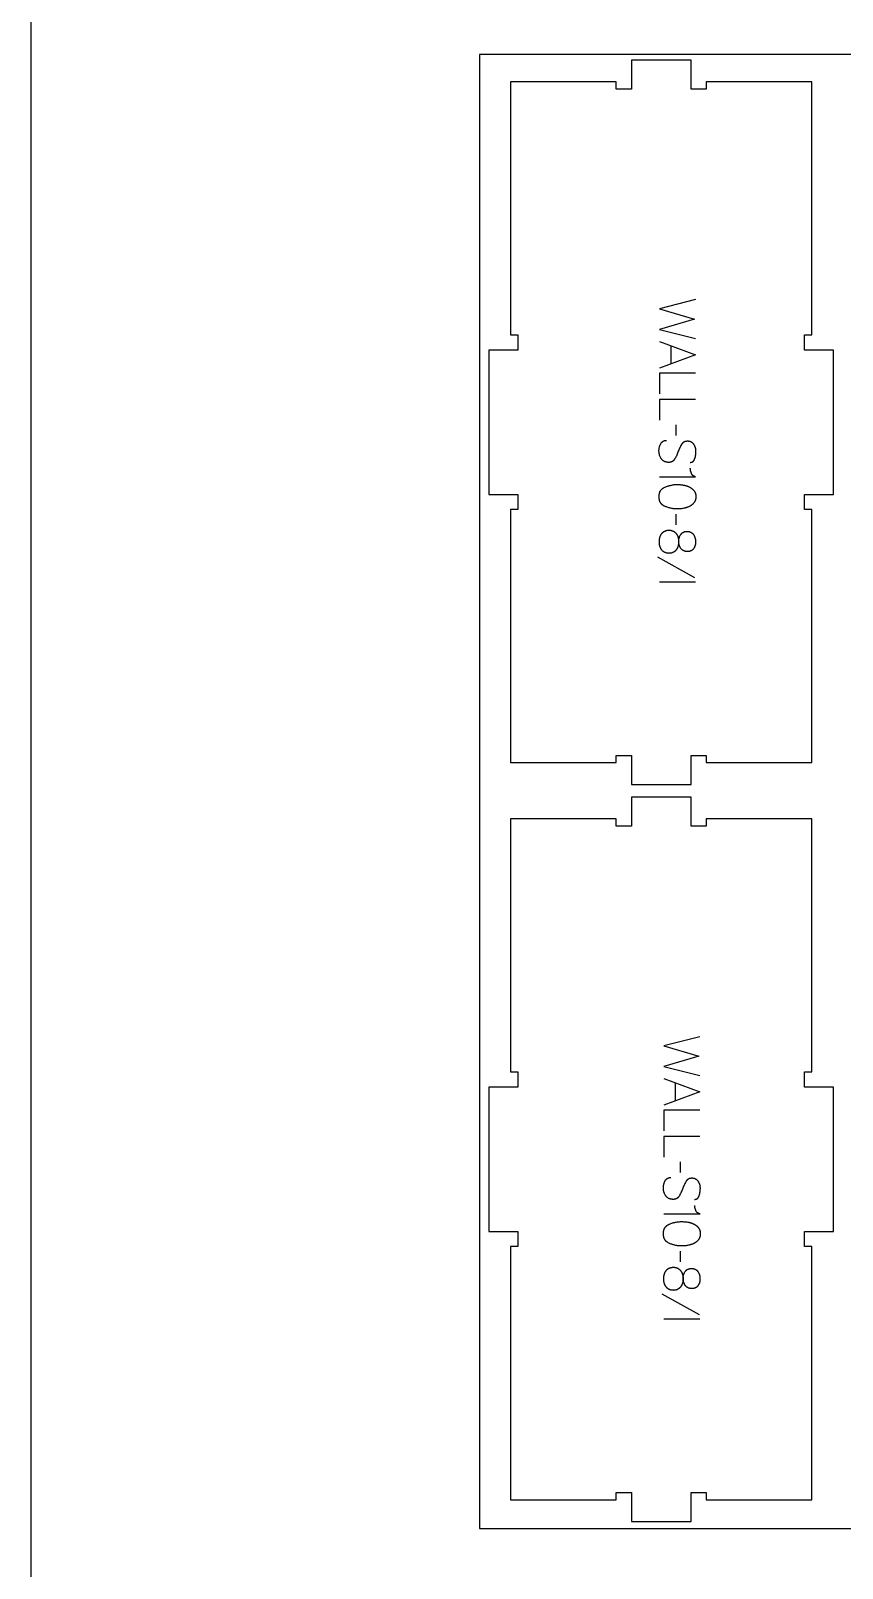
# Model space of a CAD drawing. Extents: x 2032 to 5216, y -10461 to -4867.
# Drawn here: x 2032 to 2704, y -6824 to -5552 of the extents above; entities that cross this region are included whole.
import ezdxf

# ---------------------------------------------------------------- set-up
doc = ezdxf.new("R2010")
doc.units = 0
for name, color, linetype in [('0_SHEET_SPRUCEPLY_2440X122', 1, 'CONTINUOUS'), ('1_ANYTOOL_1MMDEEP_LABELS_S', 2, 'CONTINUOUS'), ('4_ANYTOOL_CUTTHROUGH_OUTSI', 5, 'CONTINUOUS'), ('DONOTCUT', 18, 'CONTINUOUS')]:
    doc.layers.add(name, color=color, linetype=linetype)

msp = doc.modelspace()

# ---------------------------------------------------------------- linework, layer by layer
at = {"layer": '0_SHEET_SPRUCEPLY_2440X122'}
msp.add_lwpolyline([(2403.9, -5571.2), (2403.9, -6791.2), (4843.9, -6791.2), (4843.9, -5571.2)], close=True, dxfattribs=at)
at = {"layer": '1_ANYTOOL_1MMDEEP_LABELS_S'}
for points in [[(2582.7, -5774.2), (2552.7, -5781.9), (2581.8, -5790.3), (2552.7, -5798.8), (2582.7, -5806.3)], [(2552.7, -5808.9), (2582.7, -5819.8), (2552.7, -5830.8)], [(2562.2, -5812.3), (2562.2, -5827.3)], [(2582.7, -5835.1), (2552.7, -5835.1), (2552.7, -5852.2)], [(2582.7, -5856.9), (2552.7, -5856.9), (2552.7, -5874)], [(2566.6, -5886.7), (2566.5, -5877.9)], [(2578.1, -5908.9), (2578.3, -5908.9), (2578.4, -5908.9), (2578.5, -5908.9), (2578.5, -5908.9), (2578.6, -5908.9), (2578.7, -5908.9), (2578.8, -5908.8), (2578.9, -5908.8), (2579, -5908.8), (2579.1, -5908.8), (2579.2, -5908.8), (2579.2, -5908.8), (2579.3, -5908.7), (2579.4, -5908.7), (2579.5, -5908.7), (2579.6, -5908.7), (2579.6, -5908.6), (2579.7, -5908.6), (2579.8, -5908.6), (2579.9, -5908.5), (2579.9, -5908.5), (2580, -5908.5), (2580.1, -5908.4), (2580.1, -5908.4), (2580.2, -5908.4), (2580.3, -5908.3), (2580.3, -5908.3), (2580.4, -5908.2), (2580.5, -5908.2), (2580.5, -5908.1), (2580.6, -5908.1), (2580.7, -5908), (2580.7, -5908), (2580.8, -5907.9), (2580.8, -5907.9), (2580.9, -5907.8), (2581, -5907.7), (2581, -5907.7), (2581.1, -5907.6), (2581.1, -5907.5), (2581.2, -5907.5), (2581.2, -5907.4), (2581.3, -5907.3), (2581.3, -5907.3), (2581.4, -5907.2), (2581.4, -5907.1), (2581.5, -5907), (2581.5, -5907), (2581.6, -5906.9), (2581.6, -5906.8), (2581.6, -5906.7), (2581.7, -5906.6), (2581.8, -5906.4), (2581.9, -5906.2), (2581.9, -5906), (2582, -5905.8), (2582.1, -5905.6), (2582.3, -5904.8), (2582.5, -5904), (2582.6, -5903.2), (2582.8, -5902.4), (2582.8, -5902.1), (2582.9, -5901.7), (2582.9, -5901.3), (2583, -5901), (2583, -5900.6), (2583, -5900.2), (2583, -5899.9), (2583, -5899.5), (2583, -5899.3), (2583, -5899.1), (2583, -5898.9), (2583, -5898.7), (2583, -5898.5), (2582.9, -5898.4), (2582.9, -5898.2), (2582.9, -5898), (2582.9, -5897.8), (2582.8, -5897.6), (2582.8, -5897.4), (2582.8, -5897.3), (2582.7, -5897.1), (2582.7, -5896.9), (2582.6, -5896.7), (2582.6, -5896.5), (2582.5, -5896.4), (2582.4, -5896.2), (2582.4, -5896), (2582.3, -5895.8), (2582.2, -5895.7), (2582.2, -5895.5), (2582.1, -5895.3), (2582, -5895.2), (2581.9, -5895), (2581.8, -5894.8), (2581.7, -5894.7), (2581.6, -5894.5), (2581.5, -5894.4), (2581.4, -5894.2), (2581.3, -5894), (2581.2, -5893.9), (2581.1, -5893.7), (2581, -5893.6), (2580.8, -5893.4), (2580.7, -5893.3), (2580.6, -5893.2), (2580.5, -5893), (2580.3, -5892.9), (2580.2, -5892.8), (2580, -5892.7), (2579.9, -5892.6), (2579.8, -5892.5), (2579.6, -5892.4), (2579.5, -5892.3), (2579.3, -5892.2), (2579.1, -5892.1), (2579, -5892), (2578.8, -5892), (2578.6, -5891.9), (2578.5, -5891.8), (2578.3, -5891.8), (2578.1, -5891.7), (2577.9, -5891.7), (2577.8, -5891.6), (2577.6, -5891.6), (2577.4, -5891.5), (2577.2, -5891.5), (2577, -5891.5), (2576.8, -5891.4), (2576.6, -5891.4), (2576.4, -5891.4), (2576.2, -5891.4), (2576, -5891.4), (2575.8, -5891.4), (2575.6, -5891.4), (2575.4, -5891.4), (2575.1, -5891.5), (2574.9, -5891.5), (2574.7, -5891.5), (2574.6, -5891.5), (2574.4, -5891.6), (2574.2, -5891.6), (2574, -5891.7), (2573.8, -5891.7), (2573.6, -5891.8), (2573.6, -5891.8), (2573.5, -5891.9), (2573.4, -5891.9), (2573.3, -5891.9), (2573.2, -5892), (2573.1, -5892), (2573.1, -5892.1), (2573, -5892.1), (2572.9, -5892.2), (2572.8, -5892.2), (2572.8, -5892.3), (2572.7, -5892.3), (2572.6, -5892.4), (2572.5, -5892.4), (2572.5, -5892.5), (2572.4, -5892.5), (2572.3, -5892.6), (2572.2, -5892.6), (2572.2, -5892.7), (2572.1, -5892.7), (2572, -5892.8), (2572, -5892.9), (2571.9, -5892.9), (2571.8, -5893), (2571.7, -5893.1), (2571.6, -5893.3), (2571.5, -5893.4), (2571.4, -5893.6), (2571.2, -5893.7), (2571.1, -5893.9), (2571, -5894.1), (2570.9, -5894.2), (2570.5, -5895), (2570.2, -5895.7), (2569.8, -5896.4), (2569.4, -5897.2), (2569.1, -5898), (2568.8, -5898.8), (2568.4, -5899.6), (2568.1, -5900.4), (2567.8, -5901.2), (2567.5, -5902), (2567.1, -5902.8), (2566.8, -5903.6), (2566.4, -5904.3), (2566, -5905.1), (2565.6, -5905.8), (2565.2, -5906.5), (2565.1, -5906.6), (2565, -5906.8), (2564.8, -5906.9), (2564.8, -5907), (2564.7, -5907.1), (2564.7, -5907.2), (2564.6, -5907.2), (2564.5, -5907.3), (2564.5, -5907.4), (2564.4, -5907.4), (2564.3, -5907.5), (2564.3, -5907.6), (2564.2, -5907.6), (2564.1, -5907.7), (2564.1, -5907.7), (2564, -5907.8), (2563.9, -5907.8), (2563.8, -5907.9), (2563.8, -5908), (2563.7, -5908), (2563.6, -5908.1), (2563.5, -5908.1), (2563.5, -5908.1), (2563.4, -5908.2), (2563.3, -5908.2), (2563.2, -5908.3), (2563.1, -5908.3), (2563.1, -5908.4), (2563, -5908.4), (2562.9, -5908.4), (2562.8, -5908.5), (2562.7, -5908.5), (2562.6, -5908.5), (2562.5, -5908.6), (2562.4, -5908.6), (2562.3, -5908.6), (2562.3, -5908.7), (2562.1, -5908.7), (2561.9, -5908.7), (2561.7, -5908.8), (2561.5, -5908.8), (2561.3, -5908.8), (2561.1, -5908.9), (2560.9, -5908.9), (2560.6, -5908.9), (2560.4, -5908.9), (2560.2, -5908.9), (2560, -5908.9), (2559.7, -5908.9), (2559.5, -5908.8), (2559.3, -5908.8), (2559.1, -5908.8), (2558.8, -5908.7), (2558.6, -5908.7), (2558.4, -5908.6), (2558.2, -5908.6), (2558, -5908.5), (2557.8, -5908.5), (2557.6, -5908.4), (2557.4, -5908.3), (2557.2, -5908.3), (2557, -5908.2), (2556.8, -5908.1), (2556.7, -5908), (2556.5, -5907.9), (2556.3, -5907.8), (2556.2, -5907.7), (2556, -5907.6), (2555.8, -5907.5), (2555.7, -5907.3), (2555.5, -5907.2), (2555.4, -5907.1), (2555.2, -5907), (2555.1, -5906.8), (2554.9, -5906.7), (2554.8, -5906.5), (2554.7, -5906.4), (2554.6, -5906.2), (2554.4, -5906), (2554.3, -5905.9), (2554.2, -5905.7), (2554, -5905.3), (2553.8, -5905), (2553.6, -5904.6), (2553.4, -5904.2), (2553.2, -5903.8), (2553.1, -5903.5), (2553, -5903.3), (2552.9, -5903.1), (2552.9, -5902.9), (2552.8, -5902.7), (2552.8, -5902.5), (2552.7, -5902.3), (2552.7, -5902.1), (2552.6, -5901.9), (2552.6, -5901.7), (2552.5, -5901.5), (2552.5, -5901.3), (2552.5, -5901.1), (2552.4, -5900.9), (2552.4, -5900.7), (2552.4, -5900.3), (2552.3, -5899.9), (2552.3, -5899.5), (2552.3, -5899.1), (2552.3, -5898.7), (2552.4, -5898.3), (2552.4, -5897.9), (2552.5, -5897.5), (2552.5, -5897.1), (2552.6, -5896.7), (2552.7, -5896.3), (2552.8, -5895.9), (2552.9, -5895.6), (2553, -5895.2), (2553.2, -5894.8), (2553.3, -5894.5), (2553.5, -5894.1), (2553.7, -5893.8), (2553.9, -5893.4), (2554, -5893.3), (2554.1, -5893.1), (2554.2, -5892.9), (2554.3, -5892.8), (2554.4, -5892.6), (2554.5, -5892.5), (2554.6, -5892.4), (2554.8, -5892.2), (2554.9, -5892.1), (2555, -5892), (2555.1, -5891.9), (2555.3, -5891.8), (2555.3, -5891.7), (2555.4, -5891.6), (2555.5, -5891.6), (2555.5, -5891.5), (2555.6, -5891.5), (2555.7, -5891.5), (2555.8, -5891.4), (2555.8, -5891.4), (2555.9, -5891.3), (2556, -5891.3), (2556.1, -5891.2), (2556.1, -5891.2), (2556.2, -5891.2), (2556.3, -5891.1), (2556.4, -5891.1), (2556.4, -5891.1), (2556.5, -5891), (2556.6, -5891), (2556.7, -5891), (2556.8, -5890.9), (2556.9, -5890.9), (2557.1, -5890.9), (2557.3, -5890.8), (2557.4, -5890.8), (2557.6, -5890.7), (2557.8, -5890.7), (2558, -5890.7), (2558.2, -5890.7), (2558.4, -5890.7), (2558.5, -5890.7)], [(2552.7, -5920.8), (2582.7, -5920.8), (2582.6, -5920.7), (2582.4, -5920.7), (2582.3, -5920.7), (2582.1, -5920.7), (2582, -5920.6), (2581.8, -5920.6), (2581.7, -5920.5), (2581.6, -5920.5), (2581.5, -5920.4), (2581.3, -5920.4), (2581.3, -5920.4), (2581.2, -5920.3), (2581.1, -5920.3), (2581.1, -5920.3), (2581, -5920.2), (2581, -5920.2), (2580.9, -5920.2), (2580.9, -5920.1), (2580.8, -5920.1), (2580.7, -5920), (2580.7, -5920), (2580.6, -5920), (2580.6, -5919.9), (2580.5, -5919.9), (2580.5, -5919.8), (2580.4, -5919.8), (2580.4, -5919.7), (2580.3, -5919.7), (2580.3, -5919.7), (2580.2, -5919.6), (2580.2, -5919.6), (2580.1, -5919.5), (2580.1, -5919.4), (2580, -5919.3), (2579.9, -5919.2), (2579.8, -5919.1), (2579.7, -5918.9), (2579.6, -5918.8), (2579.6, -5918.7), (2579.5, -5918.6), (2579.4, -5918.4), (2579.4, -5918.3), (2579.3, -5918.2), (2579.2, -5917.9), (2579.1, -5917.6), (2579, -5917.3), (2578.9, -5917), (2578.8, -5916.7), (2578.7, -5916.5), (2578.6, -5916.2), (2578.6, -5915.9), (2578.5, -5915.6), (2578.5, -5915.4), (2578.4, -5915.1), (2578.4, -5914.8), (2578.4, -5914.6), (2578.4, -5914.3), (2578.3, -5914), (2578.3, -5913.8)], [(2566.6, -5960.5), (2566.5, -5951.7)], [(2582.2, -6004.5), (2551.4, -5987.3)], [(2582.7, -6008), (2552.7, -6008)], [(2586.3, -6384.2), (2556.3, -6391.9), (2585.4, -6400.3), (2556.3, -6408.8), (2586.3, -6416.3)], [(2556.3, -6418.9), (2586.3, -6429.8), (2556.3, -6440.8)], [(2565.9, -6422.3), (2565.9, -6437.3)], [(2586.3, -6445.1), (2556.3, -6445.1), (2556.3, -6462.2)], [(2586.3, -6466.9), (2556.3, -6466.9), (2556.3, -6484)], [(2570.2, -6496.7), (2570.1, -6487.9)], [(2581.7, -6518.9), (2581.9, -6518.9), (2582, -6518.9), (2582.1, -6518.9), (2582.2, -6518.9), (2582.3, -6518.9), (2582.4, -6518.9), (2582.5, -6518.8), (2582.5, -6518.8), (2582.6, -6518.8), (2582.7, -6518.8), (2582.8, -6518.8), (2582.9, -6518.8), (2583, -6518.7), (2583, -6518.7), (2583.1, -6518.7), (2583.2, -6518.7), (2583.3, -6518.6), (2583.4, -6518.6), (2583.4, -6518.6), (2583.5, -6518.5), (2583.6, -6518.5), (2583.6, -6518.5), (2583.7, -6518.4), (2583.8, -6518.4), (2583.9, -6518.4), (2583.9, -6518.3), (2584, -6518.3), (2584.1, -6518.2), (2584.1, -6518.2), (2584.2, -6518.1), (2584.3, -6518.1), (2584.3, -6518), (2584.4, -6518), (2584.4, -6517.9), (2584.5, -6517.9), (2584.5, -6517.8), (2584.6, -6517.7), (2584.7, -6517.7), (2584.7, -6517.6), (2584.8, -6517.5), (2584.8, -6517.5), (2584.9, -6517.4), (2584.9, -6517.3), (2585, -6517.3), (2585, -6517.2), (2585.1, -6517.1), (2585.1, -6517), (2585.2, -6517), (2585.2, -6516.9), (2585.2, -6516.8), (2585.3, -6516.7), (2585.4, -6516.6), (2585.5, -6516.4), (2585.5, -6516.2), (2585.6, -6516), (2585.7, -6515.8), (2585.7, -6515.6), (2585.9, -6514.8), (2586.1, -6514), (2586.3, -6513.2), (2586.4, -6512.4), (2586.5, -6512.1), (2586.5, -6511.7), (2586.6, -6511.3), (2586.6, -6511), (2586.6, -6510.6), (2586.6, -6510.2), (2586.7, -6509.9), (2586.7, -6509.5), (2586.7, -6509.3), (2586.7, -6509.1), (2586.6, -6508.9), (2586.6, -6508.7), (2586.6, -6508.5), (2586.6, -6508.4), (2586.6, -6508.2), (2586.5, -6508), (2586.5, -6507.8), (2586.5, -6507.6), (2586.4, -6507.4), (2586.4, -6507.3), (2586.4, -6507.1), (2586.3, -6506.9), (2586.3, -6506.7), (2586.2, -6506.5), (2586.1, -6506.4), (2586.1, -6506.2), (2586, -6506), (2586, -6505.8), (2585.9, -6505.7), (2585.8, -6505.5), (2585.7, -6505.3), (2585.6, -6505.2), (2585.6, -6505), (2585.5, -6504.8), (2585.4, -6504.7), (2585.3, -6504.5), (2585.2, -6504.4), (2585.1, -6504.2), (2585, -6504), (2584.8, -6503.9), (2584.7, -6503.7), (2584.6, -6503.6), (2584.5, -6503.4), (2584.4, -6503.3), (2584.2, -6503.2), (2584.1, -6503), (2584, -6502.9), (2583.8, -6502.8), (2583.7, -6502.7), (2583.5, -6502.6), (2583.4, -6502.5), (2583.3, -6502.4), (2583.1, -6502.3), (2582.9, -6502.2), (2582.8, -6502.1), (2582.6, -6502), (2582.5, -6502), (2582.3, -6501.9), (2582.1, -6501.8), (2582, -6501.8), (2581.8, -6501.7), (2581.6, -6501.7), (2581.4, -6501.6), (2581.2, -6501.6), (2581, -6501.5), (2580.8, -6501.5), (2580.7, -6501.5), (2580.5, -6501.4), (2580.3, -6501.4), (2580.1, -6501.4), (2579.8, -6501.4), (2579.6, -6501.4), (2579.4, -6501.4), (2579.2, -6501.4), (2579, -6501.4), (2578.8, -6501.5), (2578.6, -6501.5), (2578.4, -6501.5), (2578.2, -6501.5), (2578, -6501.6), (2577.8, -6501.6), (2577.6, -6501.7), (2577.5, -6501.7), (2577.3, -6501.8), (2577.2, -6501.8), (2577.1, -6501.9), (2577, -6501.9), (2577, -6501.9), (2576.9, -6502), (2576.8, -6502), (2576.7, -6502.1), (2576.6, -6502.1), (2576.6, -6502.2), (2576.5, -6502.2), (2576.4, -6502.3), (2576.3, -6502.3), (2576.2, -6502.4), (2576.2, -6502.4), (2576.1, -6502.5), (2576, -6502.5), (2576, -6502.6), (2575.9, -6502.6), (2575.8, -6502.7), (2575.8, -6502.7), (2575.7, -6502.8), (2575.6, -6502.9), (2575.6, -6502.9), (2575.5, -6503), (2575.4, -6503.1), (2575.2, -6503.3), (2575.1, -6503.4), (2575, -6503.6), (2574.9, -6503.7), (2574.8, -6503.9), (2574.7, -6504.1), (2574.6, -6504.2), (2574.2, -6505), (2573.8, -6505.7), (2573.4, -6506.4), (2573.1, -6507.2), (2572.7, -6508), (2572.4, -6508.8), (2572.1, -6509.6), (2571.8, -6510.4), (2571.5, -6511.2), (2571.1, -6512), (2570.8, -6512.8), (2570.4, -6513.6), (2570, -6514.3), (2569.7, -6515.1), (2569.3, -6515.8), (2568.8, -6516.5), (2568.7, -6516.6), (2568.6, -6516.8), (2568.5, -6516.9), (2568.4, -6517), (2568.4, -6517.1), (2568.3, -6517.2), (2568.2, -6517.2), (2568.2, -6517.3), (2568.1, -6517.4), (2568.1, -6517.4), (2568, -6517.5), (2567.9, -6517.6), (2567.9, -6517.6), (2567.8, -6517.7), (2567.7, -6517.7), (2567.6, -6517.8), (2567.6, -6517.8), (2567.5, -6517.9), (2567.4, -6518), (2567.3, -6518), (2567.3, -6518.1), (2567.2, -6518.1), (2567.1, -6518.1), (2567, -6518.2), (2566.9, -6518.2), (2566.9, -6518.3), (2566.8, -6518.3), (2566.7, -6518.4), (2566.6, -6518.4), (2566.5, -6518.4), (2566.4, -6518.5), (2566.4, -6518.5), (2566.3, -6518.5), (2566.2, -6518.6), (2566.1, -6518.6), (2566, -6518.6), (2565.9, -6518.7), (2565.7, -6518.7), (2565.5, -6518.7), (2565.3, -6518.8), (2565.1, -6518.8), (2564.9, -6518.8), (2564.7, -6518.9), (2564.5, -6518.9), (2564.3, -6518.9), (2564.1, -6518.9), (2563.8, -6518.9), (2563.6, -6518.9), (2563.4, -6518.9), (2563.2, -6518.8), (2562.9, -6518.8), (2562.7, -6518.8), (2562.5, -6518.7), (2562.3, -6518.7), (2562.1, -6518.6), (2561.9, -6518.6), (2561.6, -6518.5), (2561.4, -6518.5), (2561.2, -6518.4), (2561.1, -6518.3), (2560.9, -6518.3), (2560.7, -6518.2), (2560.5, -6518.1), (2560.3, -6518), (2560.1, -6517.9), (2560, -6517.8), (2559.8, -6517.7), (2559.6, -6517.6), (2559.5, -6517.5), (2559.3, -6517.3), (2559.2, -6517.2), (2559, -6517.1), (2558.9, -6517), (2558.7, -6516.8), (2558.6, -6516.7), (2558.5, -6516.5), (2558.3, -6516.4), (2558.2, -6516.2), (2558.1, -6516), (2558, -6515.9), (2557.8, -6515.7), (2557.6, -6515.3), (2557.4, -6515), (2557.2, -6514.6), (2557, -6514.2), (2556.9, -6513.8), (2556.7, -6513.5), (2556.7, -6513.3), (2556.6, -6513.1), (2556.5, -6512.9), (2556.5, -6512.7), (2556.4, -6512.5), (2556.4, -6512.3), (2556.3, -6512.1), (2556.3, -6511.9), (2556.2, -6511.7), (2556.2, -6511.5), (2556.1, -6511.3), (2556.1, -6511.1), (2556.1, -6510.9), (2556.1, -6510.7), (2556, -6510.3), (2556, -6509.9), (2556, -6509.5), (2556, -6509.1), (2556, -6508.7), (2556, -6508.3), (2556.1, -6507.9), (2556.1, -6507.5), (2556.2, -6507.1), (2556.3, -6506.7), (2556.3, -6506.3), (2556.4, -6505.9), (2556.6, -6505.6), (2556.7, -6505.2), (2556.8, -6504.8), (2557, -6504.5), (2557.1, -6504.1), (2557.3, -6503.8), (2557.5, -6503.4), (2557.6, -6503.3), (2557.7, -6503.1), (2557.8, -6502.9), (2557.9, -6502.8), (2558.1, -6502.6), (2558.2, -6502.5), (2558.3, -6502.4), (2558.4, -6502.2), (2558.5, -6502.1), (2558.7, -6502), (2558.8, -6501.9), (2558.9, -6501.8), (2559, -6501.7), (2559.1, -6501.6), (2559.1, -6501.6), (2559.2, -6501.5), (2559.3, -6501.5), (2559.3, -6501.5), (2559.4, -6501.4), (2559.5, -6501.4), (2559.6, -6501.3), (2559.6, -6501.3), (2559.7, -6501.2), (2559.8, -6501.2), (2559.9, -6501.2), (2559.9, -6501.1), (2560, -6501.1), (2560.1, -6501.1), (2560.2, -6501), (2560.2, -6501), (2560.3, -6501), (2560.4, -6500.9), (2560.6, -6500.9), (2560.7, -6500.9), (2560.9, -6500.8), (2561.1, -6500.8), (2561.3, -6500.7), (2561.4, -6500.7), (2561.6, -6500.7), (2561.8, -6500.7), (2562, -6500.7), (2562.2, -6500.7)], [(2556.3, -6530.8), (2586.4, -6530.8), (2586.2, -6530.7), (2586.1, -6530.7), (2585.9, -6530.7), (2585.8, -6530.7), (2585.6, -6530.6), (2585.5, -6530.6), (2585.4, -6530.5), (2585.2, -6530.5), (2585.1, -6530.4), (2585, -6530.4), (2584.9, -6530.4), (2584.9, -6530.3), (2584.8, -6530.3), (2584.7, -6530.3), (2584.7, -6530.2), (2584.6, -6530.2), (2584.6, -6530.2), (2584.5, -6530.1), (2584.5, -6530.1), (2584.4, -6530), (2584.3, -6530), (2584.3, -6530), (2584.2, -6529.9), (2584.2, -6529.9), (2584.1, -6529.8), (2584.1, -6529.8), (2584, -6529.7), (2584, -6529.7), (2583.9, -6529.7), (2583.9, -6529.6), (2583.8, -6529.6), (2583.8, -6529.5), (2583.7, -6529.4), (2583.6, -6529.3), (2583.5, -6529.2), (2583.4, -6529.1), (2583.4, -6528.9), (2583.3, -6528.8), (2583.2, -6528.7), (2583.1, -6528.6), (2583.1, -6528.4), (2583, -6528.3), (2583, -6528.2), (2582.8, -6527.9), (2582.7, -6527.6), (2582.6, -6527.3), (2582.5, -6527), (2582.4, -6526.7), (2582.4, -6526.5), (2582.3, -6526.2), (2582.2, -6525.9), (2582.2, -6525.6), (2582.1, -6525.4), (2582.1, -6525.1), (2582.1, -6524.8), (2582, -6524.6), (2582, -6524.3), (2582, -6524), (2582, -6523.8)], [(2570.2, -6570.5), (2570.1, -6561.7)], [(2585.8, -6614.5), (2555.1, -6597.3)], [(2586.3, -6618), (2556.3, -6618)]]:
    msp.add_lwpolyline(points, dxfattribs=at)
for points in [[(2582.9, -5937.3), (2582.9, -5937.6), (2582.9, -5938), (2582.9, -5938.2), (2582.9, -5938.4), (2582.9, -5938.5), (2582.8, -5938.7), (2582.8, -5938.9), (2582.8, -5939), (2582.7, -5939.2), (2582.7, -5939.4), (2582.7, -5939.5), (2582.6, -5939.7), (2582.6, -5939.9), (2582.5, -5940), (2582.5, -5940.2), (2582.4, -5940.3), (2582.4, -5940.5), (2582.3, -5940.6), (2582.3, -5940.8), (2582.2, -5940.9), (2582.1, -5941), (2582.1, -5941.2), (2582, -5941.3), (2581.9, -5941.5), (2581.8, -5941.6), (2581.8, -5941.7), (2581.7, -5941.9), (2581.6, -5942), (2581.5, -5942.1), (2581.4, -5942.2), (2581.2, -5942.5), (2581, -5942.7), (2580.8, -5942.9), (2580.6, -5943.2), (2580.4, -5943.4), (2580.2, -5943.6), (2579.9, -5943.8), (2579.7, -5944), (2579.4, -5944.2), (2579.2, -5944.4), (2578.9, -5944.6), (2578.7, -5944.7), (2578.4, -5944.9), (2578.1, -5945.1), (2577.8, -5945.2), (2577.5, -5945.4), (2577.3, -5945.5), (2577, -5945.6), (2576.7, -5945.8), (2576.4, -5945.9), (2576, -5946), (2575.7, -5946.1), (2575.4, -5946.2), (2575.1, -5946.3), (2574.8, -5946.4), (2574.5, -5946.5), (2574.1, -5946.6), (2573.8, -5946.7), (2573.5, -5946.8), (2573.1, -5946.8), (2572.5, -5947), (2571.8, -5947.1), (2571.1, -5947.2), (2570.5, -5947.2), (2569.8, -5947.3), (2569.2, -5947.4), (2568.5, -5947.4), (2567.9, -5947.4), (2567.3, -5947.4), (2566.7, -5947.4), (2566.1, -5947.4), (2565.4, -5947.3), (2564.8, -5947.3), (2564.2, -5947.2), (2563.6, -5947.1), (2563, -5947), (2562.3, -5946.9), (2561.7, -5946.8), (2561.1, -5946.6), (2560.5, -5946.4), (2559.9, -5946.2), (2559.2, -5946), (2558.6, -5945.8), (2558, -5945.6), (2557.4, -5945.3), (2557.1, -5945.2), (2556.8, -5945), (2556.5, -5944.9), (2556.4, -5944.8), (2556.2, -5944.7), (2556.1, -5944.6), (2556, -5944.5), (2555.8, -5944.5), (2555.7, -5944.4), (2555.6, -5944.3), (2555.4, -5944.2), (2555.3, -5944.1), (2555.2, -5944), (2555.1, -5943.9), (2555, -5943.8), (2554.9, -5943.7), (2554.8, -5943.6), (2554.7, -5943.5), (2554.6, -5943.4), (2554.5, -5943.3), (2554.4, -5943.2), (2554.3, -5943.1), (2554.2, -5943), (2554.1, -5942.8), (2554, -5942.7), (2553.9, -5942.6), (2553.8, -5942.5), (2553.7, -5942.4), (2553.7, -5942.2), (2553.6, -5942.1), (2553.5, -5942), (2553.4, -5941.8), (2553.4, -5941.7), (2553.3, -5941.6), (2553.2, -5941.4), (2553.2, -5941.3), (2553.1, -5941.2), (2553.1, -5941), (2553, -5940.9), (2552.9, -5940.7), (2552.9, -5940.6), (2552.9, -5940.4), (2552.8, -5940.3), (2552.8, -5940.1), (2552.7, -5940), (2552.7, -5939.7), (2552.6, -5939.3), (2552.5, -5939), (2552.5, -5938.7), (2552.5, -5938.3), (2552.4, -5938), (2552.4, -5937.6), (2552.4, -5937.3), (2552.4, -5936.9), (2552.4, -5936.5), (2552.5, -5936.2), (2552.5, -5935.9), (2552.5, -5935.5), (2552.6, -5935.2), (2552.7, -5934.9), (2552.7, -5934.7), (2552.7, -5934.6), (2552.8, -5934.4), (2552.8, -5934.3), (2552.9, -5934.1), (2552.9, -5934), (2553, -5933.8), (2553, -5933.7), (2553.1, -5933.5), (2553.1, -5933.4), (2553.2, -5933.3), (2553.2, -5933.1), (2553.3, -5933), (2553.4, -5932.8), (2553.4, -5932.7), (2553.5, -5932.6), (2553.6, -5932.5), (2553.7, -5932.3), (2553.7, -5932.2), (2553.8, -5932.1), (2553.9, -5932), (2554, -5931.9), (2554.1, -5931.7), (2554.2, -5931.6), (2554.3, -5931.5), (2554.4, -5931.4), (2554.5, -5931.3), (2554.6, -5931.2), (2554.7, -5931.1), (2554.8, -5931), (2554.9, -5930.9), (2555, -5930.8), (2555.1, -5930.7), (2555.2, -5930.6), (2555.4, -5930.5), (2555.5, -5930.4), (2555.6, -5930.3), (2555.7, -5930.2), (2555.9, -5930.1), (2556, -5930), (2556.1, -5930), (2556.3, -5929.9), (2556.4, -5929.8), (2556.5, -5929.7), (2556.8, -5929.6), (2557.1, -5929.4), (2557.4, -5929.3), (2558.1, -5929), (2558.7, -5928.8), (2559.3, -5928.6), (2559.9, -5928.4), (2560.5, -5928.2), (2561.2, -5928), (2561.8, -5927.9), (2562.4, -5927.7), (2563, -5927.6), (2563.6, -5927.5), (2564.3, -5927.4), (2564.9, -5927.3), (2565.5, -5927.3), (2566.1, -5927.2), (2566.7, -5927.2), (2567.3, -5927.2), (2567.9, -5927.2), (2568.6, -5927.2), (2569.2, -5927.3), (2569.8, -5927.3), (2570.5, -5927.4), (2571.2, -5927.4), (2571.8, -5927.5), (2572.5, -5927.6), (2572.9, -5927.7), (2573.2, -5927.8), (2573.5, -5927.8), (2573.9, -5927.9), (2574.2, -5928), (2574.5, -5928.1), (2574.8, -5928.2), (2575.1, -5928.3), (2575.5, -5928.4), (2575.8, -5928.5), (2576.1, -5928.6), (2576.4, -5928.7), (2576.7, -5928.8), (2577, -5929), (2577.3, -5929.1), (2577.6, -5929.3), (2577.9, -5929.4), (2578.1, -5929.6), (2578.4, -5929.7), (2578.7, -5929.9), (2578.9, -5930.1), (2579.2, -5930.2), (2579.4, -5930.4), (2579.7, -5930.6), (2579.9, -5930.8), (2580.2, -5931), (2580.4, -5931.2), (2580.6, -5931.4), (2580.8, -5931.7), (2581, -5931.9), (2581.2, -5932.1), (2581.4, -5932.4), (2581.5, -5932.5), (2581.6, -5932.6), (2581.7, -5932.7), (2581.8, -5932.9), (2581.8, -5933), (2581.9, -5933.1), (2582, -5933.3), (2582.1, -5933.4), (2582.1, -5933.5), (2582.2, -5933.7), (2582.3, -5933.8), (2582.3, -5934), (2582.4, -5934.1), (2582.4, -5934.3), (2582.5, -5934.4), (2582.5, -5934.6), (2582.6, -5934.7), (2582.6, -5934.9), (2582.7, -5935), (2582.7, -5935.2), (2582.7, -5935.4), (2582.8, -5935.5), (2582.8, -5935.7), (2582.8, -5935.8), (2582.9, -5936), (2582.9, -5936.2), (2582.9, -5936.4), (2582.9, -5936.5), (2582.9, -5936.9)], [(2568.7, -5974.6), (2568.6, -5975.1), (2568.6, -5975.6), (2568.6, -5975.9), (2568.6, -5976.1), (2568.6, -5976.4), (2568.5, -5976.6), (2568.5, -5976.9), (2568.4, -5977.1), (2568.4, -5977.3), (2568.3, -5977.6), (2568.3, -5977.8), (2568.2, -5978), (2568.2, -5978.2), (2568.1, -5978.5), (2568, -5978.7), (2568, -5978.9), (2567.9, -5979.1), (2567.8, -5979.3), (2567.7, -5979.5), (2567.6, -5979.7), (2567.5, -5979.9), (2567.4, -5980.1), (2567.3, -5980.3), (2567.2, -5980.5), (2567.1, -5980.6), (2567, -5980.8), (2566.8, -5981), (2566.7, -5981.2), (2566.6, -5981.3), (2566.4, -5981.5), (2566.3, -5981.7), (2566.2, -5981.8), (2566, -5982), (2565.9, -5982.1), (2565.7, -5982.3), (2565.6, -5982.4), (2565.4, -5982.5), (2565.3, -5982.7), (2565.1, -5982.8), (2564.9, -5982.9), (2564.8, -5983), (2564.6, -5983.1), (2564.4, -5983.2), (2564.3, -5983.3), (2564.1, -5983.4), (2563.9, -5983.5), (2563.7, -5983.6), (2563.5, -5983.6), (2563.3, -5983.7), (2563.1, -5983.8), (2563, -5983.8), (2562.8, -5983.9), (2562.6, -5983.9), (2562.4, -5984), (2562.2, -5984), (2561.9, -5984.1), (2561.7, -5984.1), (2561.5, -5984.1), (2561.3, -5984.1), (2561.1, -5984.1), (2560.9, -5984.1), (2560.6, -5984.2), (2560.4, -5984.1), (2560.2, -5984.1), (2560, -5984.1), (2559.8, -5984.1), (2559.5, -5984.1), (2559.3, -5984.1), (2559.1, -5984), (2558.9, -5984), (2558.7, -5983.9), (2558.5, -5983.9), (2558.3, -5983.8), (2558.1, -5983.8), (2557.9, -5983.7), (2557.7, -5983.6), (2557.6, -5983.6), (2557.4, -5983.5), (2557.2, -5983.4), (2557, -5983.3), (2556.8, -5983.2), (2556.7, -5983.1), (2556.5, -5983), (2556.3, -5982.9), (2556.2, -5982.8), (2556, -5982.7), (2555.9, -5982.5), (2555.7, -5982.4), (2555.5, -5982.3), (2555.4, -5982.1), (2555.3, -5982), (2555.1, -5981.8), (2555, -5981.7), (2554.8, -5981.5), (2554.7, -5981.3), (2554.6, -5981.2), (2554.4, -5981), (2554.3, -5980.8), (2554.2, -5980.6), (2554.1, -5980.5), (2554, -5980.3), (2553.9, -5980.1), (2553.8, -5979.9), (2553.7, -5979.7), (2553.6, -5979.5), (2553.5, -5979.3), (2553.4, -5979.1), (2553.4, -5978.9), (2553.3, -5978.7), (2553.2, -5978.5), (2553.1, -5978.2), (2553.1, -5978), (2553, -5977.8), (2553, -5977.6), (2552.9, -5977.3), (2552.9, -5977.1), (2552.8, -5976.9), (2552.8, -5976.6), (2552.8, -5976.4), (2552.7, -5976.1), (2552.7, -5975.9), (2552.7, -5975.6), (2552.7, -5975.1), (2552.7, -5974.6), (2552.7, -5974), (2552.7, -5973.5), (2552.7, -5973.3), (2552.7, -5973), (2552.8, -5972.8), (2552.8, -5972.5), (2552.8, -5972.3), (2552.9, -5972), (2552.9, -5971.8), (2553, -5971.6), (2553, -5971.3), (2553.1, -5971.1), (2553.1, -5970.9), (2553.2, -5970.7), (2553.3, -5970.5), (2553.4, -5970.3), (2553.4, -5970), (2553.5, -5969.8), (2553.6, -5969.6), (2553.7, -5969.4), (2553.8, -5969.2), (2553.9, -5969.1), (2554, -5968.9), (2554.1, -5968.7), (2554.2, -5968.5), (2554.3, -5968.3), (2554.4, -5968.1), (2554.6, -5968), (2554.7, -5967.8), (2554.8, -5967.6), (2555, -5967.5), (2555.1, -5967.3), (2555.3, -5967.2), (2555.4, -5967), (2555.5, -5966.9), (2555.7, -5966.7), (2555.9, -5966.6), (2556, -5966.5), (2556.2, -5966.4), (2556.3, -5966.2), (2556.5, -5966.1), (2556.7, -5966), (2556.8, -5965.9), (2557, -5965.8), (2557.2, -5965.7), (2557.4, -5965.7), (2557.6, -5965.6), (2557.7, -5965.5), (2557.9, -5965.4), (2558.1, -5965.4), (2558.3, -5965.3), (2558.5, -5965.3), (2558.7, -5965.2), (2558.9, -5965.2), (2559.1, -5965.1), (2559.3, -5965.1), (2559.5, -5965.1), (2559.8, -5965), (2560, -5965), (2560.2, -5965), (2560.4, -5965), (2560.6, -5965), (2560.9, -5965), (2561.1, -5965), (2561.3, -5965), (2561.5, -5965), (2561.7, -5965.1), (2561.9, -5965.1), (2562.2, -5965.1), (2562.4, -5965.2), (2562.6, -5965.2), (2562.8, -5965.3), (2563, -5965.3), (2563.1, -5965.4), (2563.3, -5965.4), (2563.5, -5965.5), (2563.7, -5965.6), (2563.9, -5965.7), (2564.1, -5965.7), (2564.3, -5965.8), (2564.4, -5965.9), (2564.6, -5966), (2564.8, -5966.1), (2564.9, -5966.2), (2565.1, -5966.4), (2565.3, -5966.5), (2565.4, -5966.6), (2565.6, -5966.7), (2565.7, -5966.9), (2565.9, -5967), (2566, -5967.2), (2566.2, -5967.3), (2566.3, -5967.5), (2566.4, -5967.6), (2566.6, -5967.8), (2566.7, -5968), (2566.8, -5968.1), (2567, -5968.3), (2567.1, -5968.5), (2567.2, -5968.7), (2567.3, -5968.9), (2567.4, -5969.1), (2567.5, -5969.2), (2567.6, -5969.4), (2567.7, -5969.6), (2567.8, -5969.8), (2567.9, -5970), (2568, -5970.3), (2568, -5970.5), (2568.1, -5970.7), (2568.2, -5970.9), (2568.2, -5971.1), (2568.3, -5971.3), (2568.3, -5971.6), (2568.4, -5971.8), (2568.4, -5972), (2568.5, -5972.3), (2568.5, -5972.5), (2568.6, -5972.8), (2568.6, -5973), (2568.6, -5973.3), (2568.6, -5973.5), (2568.6, -5974)], [(2582.7, -5974.7), (2582.7, -5975.1), (2582.6, -5975.5), (2582.6, -5975.9), (2582.6, -5976.1), (2582.6, -5976.3), (2582.5, -5976.5), (2582.5, -5976.7), (2582.5, -5976.9), (2582.4, -5977), (2582.4, -5977.2), (2582.4, -5977.4), (2582.3, -5977.6), (2582.3, -5977.8), (2582.2, -5977.9), (2582.1, -5978.1), (2582.1, -5978.3), (2582, -5978.5), (2582, -5978.6), (2581.9, -5978.8), (2581.8, -5979), (2581.7, -5979.1), (2581.7, -5979.3), (2581.6, -5979.4), (2581.5, -5979.6), (2581.4, -5979.7), (2581.3, -5979.9), (2581.2, -5980), (2581.1, -5980.2), (2581, -5980.3), (2580.9, -5980.5), (2580.8, -5980.6), (2580.7, -5980.7), (2580.6, -5980.9), (2580.4, -5981), (2580.3, -5981.1), (2580.2, -5981.2), (2580.1, -5981.3), (2579.9, -5981.5), (2579.8, -5981.6), (2579.6, -5981.7), (2579.5, -5981.7), (2579.4, -5981.8), (2579.2, -5981.9), (2579, -5982), (2578.9, -5982.1), (2578.7, -5982.1), (2578.6, -5982.2), (2578.4, -5982.3), (2578.2, -5982.3), (2578, -5982.4), (2577.9, -5982.4), (2577.7, -5982.5), (2577.5, -5982.5), (2577.3, -5982.5), (2577.1, -5982.6), (2576.9, -5982.6), (2576.7, -5982.6), (2576.5, -5982.6), (2576.3, -5982.6), (2576.1, -5982.6), (2575.9, -5982.7), (2575.7, -5982.6), (2575.5, -5982.6), (2575.2, -5982.6), (2575, -5982.6), (2574.8, -5982.6), (2574.6, -5982.6), (2574.4, -5982.5), (2574.2, -5982.5), (2574, -5982.4), (2573.8, -5982.4), (2573.6, -5982.3), (2573.4, -5982.3), (2573.3, -5982.2), (2573.1, -5982.2), (2572.9, -5982.1), (2572.7, -5982), (2572.6, -5981.9), (2572.4, -5981.8), (2572.2, -5981.7), (2572.1, -5981.6), (2571.9, -5981.5), (2571.8, -5981.4), (2571.6, -5981.3), (2571.5, -5981.2), (2571.4, -5981.1), (2571.2, -5981), (2571.1, -5980.8), (2571, -5980.7), (2570.8, -5980.5), (2570.7, -5980.4), (2570.6, -5980.2), (2570.5, -5980.1), (2570.4, -5979.9), (2570.3, -5979.8), (2570.2, -5979.6), (2570.1, -5979.4), (2570, -5979.3), (2569.9, -5979.1), (2569.8, -5978.9), (2569.7, -5978.8), (2569.6, -5978.6), (2569.6, -5978.4), (2569.5, -5978.2), (2569.4, -5978.1), (2569.4, -5977.9), (2569.3, -5977.7), (2569.2, -5977.5), (2569.2, -5977.3), (2569.1, -5977.2), (2569.1, -5977), (2569, -5976.8), (2569, -5976.6), (2568.9, -5976.4), (2568.9, -5976.2), (2568.9, -5976.1), (2568.9, -5975.9), (2568.8, -5975.7), (2568.8, -5975.5), (2568.8, -5975.3), (2568.8, -5975.1), (2568.8, -5974.9), (2568.7, -5974.7), (2568.7, -5974.3), (2568.7, -5973.9), (2568.8, -5973.5), (2568.8, -5973.2), (2568.8, -5973), (2568.8, -5972.8), (2568.9, -5972.6), (2568.9, -5972.4), (2568.9, -5972.2), (2569, -5972), (2569, -5971.9), (2569.1, -5971.7), (2569.1, -5971.5), (2569.1, -5971.3), (2569.2, -5971.2), (2569.3, -5971), (2569.3, -5970.8), (2569.4, -5970.6), (2569.4, -5970.5), (2569.5, -5970.3), (2569.6, -5970.1), (2569.7, -5969.9), (2569.7, -5969.8), (2569.8, -5969.6), (2570, -5969.3), (2570.2, -5968.9), (2570.4, -5968.6), (2570.5, -5968.5), (2570.6, -5968.3), (2570.7, -5968.2), (2570.8, -5968), (2570.9, -5967.9), (2571.1, -5967.7), (2571.1, -5967.7), (2571.2, -5967.6), (2571.2, -5967.5), (2571.3, -5967.5), (2571.4, -5967.4), (2571.4, -5967.4), (2571.5, -5967.3), (2571.6, -5967.2), (2571.7, -5967.2), (2571.7, -5967.1), (2571.8, -5967.1), (2571.9, -5967), (2572, -5967), (2572, -5966.9), (2572.1, -5966.9), (2572.2, -5966.8), (2572.3, -5966.8), (2572.5, -5966.7), (2572.7, -5966.6), (2572.8, -5966.5), (2573, -5966.5), (2573.2, -5966.4), (2573.4, -5966.3), (2573.6, -5966.3), (2573.8, -5966.2), (2573.9, -5966.2), (2574.1, -5966.1), (2574.3, -5966.1), (2574.6, -5966.1), (2574.8, -5966.1), (2575, -5966), (2575.2, -5966), (2575.4, -5966), (2575.6, -5966), (2575.9, -5966), (2576.1, -5966), (2576.3, -5966), (2576.5, -5966.1), (2576.7, -5966.1), (2576.9, -5966.1), (2577.1, -5966.1), (2577.3, -5966.2), (2577.5, -5966.2), (2577.7, -5966.3), (2577.9, -5966.3), (2578.1, -5966.4), (2578.3, -5966.5), (2578.5, -5966.5), (2578.6, -5966.6), (2578.8, -5966.7), (2579, -5966.8), (2579.1, -5966.9), (2579.3, -5967), (2579.4, -5967.1), (2579.5, -5967.1), (2579.6, -5967.2), (2579.7, -5967.2), (2579.7, -5967.3), (2579.9, -5967.4), (2580, -5967.5), (2580.1, -5967.6), (2580.3, -5967.8), (2580.4, -5967.9), (2580.5, -5968), (2580.6, -5968.2), (2580.8, -5968.3), (2580.9, -5968.5), (2581, -5968.7), (2581.1, -5968.8), (2581.2, -5969), (2581.3, -5969.2), (2581.4, -5969.3), (2581.5, -5969.5), (2581.6, -5969.7), (2581.6, -5969.8), (2581.7, -5970), (2581.8, -5970.2), (2581.9, -5970.4), (2581.9, -5970.6), (2582, -5970.7), (2582.1, -5970.9), (2582.1, -5971.1), (2582.2, -5971.3), (2582.2, -5971.5), (2582.3, -5971.7), (2582.3, -5971.9), (2582.4, -5972.1), (2582.4, -5972.2), (2582.5, -5972.4), (2582.5, -5972.6), (2582.6, -5973), (2582.6, -5973.4), (2582.6, -5973.8), (2582.7, -5974.3)], [(2586.6, -6547.3), (2586.6, -6547.6), (2586.6, -6548), (2586.5, -6548.2), (2586.5, -6548.4), (2586.5, -6548.5), (2586.5, -6548.7), (2586.5, -6548.9), (2586.4, -6549), (2586.4, -6549.2), (2586.4, -6549.4), (2586.3, -6549.5), (2586.3, -6549.7), (2586.2, -6549.9), (2586.2, -6550), (2586.1, -6550.2), (2586.1, -6550.3), (2586, -6550.5), (2586, -6550.6), (2585.9, -6550.8), (2585.9, -6550.9), (2585.8, -6551), (2585.7, -6551.2), (2585.6, -6551.3), (2585.6, -6551.5), (2585.5, -6551.6), (2585.4, -6551.7), (2585.3, -6551.9), (2585.2, -6552), (2585.1, -6552.1), (2585.1, -6552.2), (2584.9, -6552.5), (2584.7, -6552.7), (2584.5, -6552.9), (2584.2, -6553.2), (2584, -6553.4), (2583.8, -6553.6), (2583.6, -6553.8), (2583.3, -6554), (2583.1, -6554.2), (2582.8, -6554.4), (2582.6, -6554.6), (2582.3, -6554.7), (2582, -6554.9), (2581.8, -6555.1), (2581.5, -6555.2), (2581.2, -6555.4), (2580.9, -6555.5), (2580.6, -6555.6), (2580.3, -6555.8), (2580, -6555.9), (2579.7, -6556), (2579.4, -6556.1), (2579.1, -6556.2), (2578.8, -6556.3), (2578.4, -6556.4), (2578.1, -6556.5), (2577.8, -6556.6), (2577.5, -6556.7), (2577.1, -6556.8), (2576.8, -6556.8), (2576.1, -6557), (2575.4, -6557.1), (2574.8, -6557.2), (2574.1, -6557.2), (2573.5, -6557.3), (2572.8, -6557.4), (2572.2, -6557.4), (2571.5, -6557.4), (2570.9, -6557.4), (2570.3, -6557.4), (2569.7, -6557.4), (2569.1, -6557.3), (2568.5, -6557.3), (2567.8, -6557.2), (2567.2, -6557.1), (2566.6, -6557), (2566, -6556.9), (2565.4, -6556.8), (2564.8, -6556.6), (2564.1, -6556.4), (2563.5, -6556.2), (2562.9, -6556), (2562.3, -6555.8), (2561.7, -6555.6), (2561, -6555.3), (2560.7, -6555.2), (2560.4, -6555), (2560.1, -6554.9), (2560, -6554.8), (2559.9, -6554.7), (2559.7, -6554.6), (2559.6, -6554.5), (2559.5, -6554.5), (2559.3, -6554.4), (2559.2, -6554.3), (2559.1, -6554.2), (2559, -6554.1), (2558.9, -6554), (2558.7, -6553.9), (2558.6, -6553.8), (2558.5, -6553.7), (2558.4, -6553.6), (2558.3, -6553.5), (2558.2, -6553.4), (2558.1, -6553.3), (2558, -6553.2), (2557.9, -6553.1), (2557.8, -6553), (2557.7, -6552.8), (2557.6, -6552.7), (2557.5, -6552.6), (2557.5, -6552.5), (2557.4, -6552.4), (2557.3, -6552.2), (2557.2, -6552.1), (2557.2, -6552), (2557.1, -6551.8), (2557, -6551.7), (2556.9, -6551.6), (2556.9, -6551.4), (2556.8, -6551.3), (2556.8, -6551.2), (2556.7, -6551), (2556.6, -6550.9), (2556.6, -6550.7), (2556.5, -6550.6), (2556.5, -6550.4), (2556.5, -6550.3), (2556.4, -6550.1), (2556.4, -6550), (2556.3, -6549.7), (2556.2, -6549.3), (2556.2, -6549), (2556.1, -6548.7), (2556.1, -6548.3), (2556.1, -6548), (2556.1, -6547.6), (2556.1, -6547.3), (2556.1, -6546.9), (2556.1, -6546.5), (2556.1, -6546.2), (2556.1, -6545.9), (2556.2, -6545.5), (2556.2, -6545.2), (2556.3, -6544.9), (2556.3, -6544.7), (2556.4, -6544.6), (2556.4, -6544.4), (2556.5, -6544.3), (2556.5, -6544.1), (2556.6, -6544), (2556.6, -6543.8), (2556.7, -6543.7), (2556.7, -6543.5), (2556.8, -6543.4), (2556.8, -6543.3), (2556.9, -6543.1), (2557, -6543), (2557, -6542.8), (2557.1, -6542.7), (2557.2, -6542.6), (2557.2, -6542.5), (2557.3, -6542.3), (2557.4, -6542.2), (2557.5, -6542.1), (2557.6, -6542), (2557.6, -6541.9), (2557.7, -6541.7), (2557.8, -6541.6), (2557.9, -6541.5), (2558, -6541.4), (2558.1, -6541.3), (2558.2, -6541.2), (2558.3, -6541.1), (2558.4, -6541), (2558.5, -6540.9), (2558.7, -6540.8), (2558.8, -6540.7), (2558.9, -6540.6), (2559, -6540.5), (2559.1, -6540.4), (2559.2, -6540.3), (2559.4, -6540.2), (2559.5, -6540.1), (2559.6, -6540), (2559.8, -6540), (2559.9, -6539.9), (2560, -6539.8), (2560.2, -6539.7), (2560.5, -6539.6), (2560.8, -6539.4), (2561.1, -6539.3), (2561.7, -6539), (2562.3, -6538.8), (2563, -6538.6), (2563.6, -6538.4), (2564.2, -6538.2), (2564.8, -6538), (2565.4, -6537.9), (2566.1, -6537.7), (2566.7, -6537.6), (2567.3, -6537.5), (2567.9, -6537.4), (2568.5, -6537.3), (2569.1, -6537.3), (2569.8, -6537.2), (2570.4, -6537.2), (2571, -6537.2), (2571.6, -6537.2), (2572.2, -6537.2), (2572.9, -6537.3), (2573.5, -6537.3), (2574.1, -6537.4), (2574.8, -6537.4), (2575.5, -6537.5), (2576.2, -6537.6), (2576.5, -6537.7), (2576.8, -6537.8), (2577.2, -6537.8), (2577.5, -6537.9), (2577.8, -6538), (2578.2, -6538.1), (2578.5, -6538.2), (2578.8, -6538.3), (2579.1, -6538.4), (2579.4, -6538.5), (2579.7, -6538.6), (2580, -6538.7), (2580.3, -6538.8), (2580.6, -6539), (2580.9, -6539.1), (2581.2, -6539.3), (2581.5, -6539.4), (2581.8, -6539.6), (2582.1, -6539.7), (2582.3, -6539.9), (2582.6, -6540.1), (2582.8, -6540.2), (2583.1, -6540.4), (2583.3, -6540.6), (2583.6, -6540.8), (2583.8, -6541), (2584, -6541.2), (2584.2, -6541.4), (2584.5, -6541.7), (2584.7, -6541.9), (2584.9, -6542.1), (2585.1, -6542.4), (2585.1, -6542.5), (2585.2, -6542.6), (2585.3, -6542.7), (2585.4, -6542.9), (2585.5, -6543), (2585.6, -6543.1), (2585.6, -6543.3), (2585.7, -6543.4), (2585.8, -6543.5), (2585.9, -6543.7), (2585.9, -6543.8), (2586, -6544), (2586, -6544.1), (2586.1, -6544.3), (2586.1, -6544.4), (2586.2, -6544.6), (2586.2, -6544.7), (2586.3, -6544.9), (2586.3, -6545), (2586.4, -6545.2), (2586.4, -6545.4), (2586.4, -6545.5), (2586.5, -6545.7), (2586.5, -6545.8), (2586.5, -6546), (2586.5, -6546.2), (2586.5, -6546.4), (2586.6, -6546.5), (2586.6, -6546.9)], [(2572.3, -6584.6), (2572.3, -6585.1), (2572.3, -6585.6), (2572.3, -6585.9), (2572.2, -6586.1), (2572.2, -6586.4), (2572.2, -6586.6), (2572.1, -6586.9), (2572.1, -6587.1), (2572, -6587.3), (2572, -6587.6), (2571.9, -6587.8), (2571.9, -6588), (2571.8, -6588.2), (2571.8, -6588.5), (2571.7, -6588.7), (2571.6, -6588.9), (2571.5, -6589.1), (2571.4, -6589.3), (2571.4, -6589.5), (2571.3, -6589.7), (2571.2, -6589.9), (2571.1, -6590.1), (2571, -6590.3), (2570.8, -6590.5), (2570.7, -6590.6), (2570.6, -6590.8), (2570.5, -6591), (2570.4, -6591.2), (2570.2, -6591.3), (2570.1, -6591.5), (2570, -6591.7), (2569.8, -6591.8), (2569.7, -6592), (2569.5, -6592.1), (2569.4, -6592.3), (2569.2, -6592.4), (2569.1, -6592.5), (2568.9, -6592.7), (2568.7, -6592.8), (2568.6, -6592.9), (2568.4, -6593), (2568.2, -6593.1), (2568.1, -6593.2), (2567.9, -6593.3), (2567.7, -6593.4), (2567.5, -6593.5), (2567.4, -6593.6), (2567.2, -6593.6), (2567, -6593.7), (2566.8, -6593.8), (2566.6, -6593.8), (2566.4, -6593.9), (2566.2, -6593.9), (2566, -6594), (2565.8, -6594), (2565.6, -6594.1), (2565.4, -6594.1), (2565.2, -6594.1), (2565, -6594.1), (2564.7, -6594.1), (2564.5, -6594.1), (2564.3, -6594.2), (2564.1, -6594.1), (2563.8, -6594.1), (2563.6, -6594.1), (2563.4, -6594.1), (2563.2, -6594.1), (2563, -6594.1), (2562.8, -6594), (2562.6, -6594), (2562.4, -6593.9), (2562.2, -6593.9), (2562, -6593.8), (2561.8, -6593.8), (2561.6, -6593.7), (2561.4, -6593.6), (2561.2, -6593.6), (2561, -6593.5), (2560.8, -6593.4), (2560.7, -6593.3), (2560.5, -6593.2), (2560.3, -6593.1), (2560.1, -6593), (2560, -6592.9), (2559.8, -6592.8), (2559.7, -6592.7), (2559.5, -6592.5), (2559.3, -6592.4), (2559.2, -6592.3), (2559, -6592.1), (2558.9, -6592), (2558.8, -6591.8), (2558.6, -6591.7), (2558.5, -6591.5), (2558.4, -6591.3), (2558.2, -6591.2), (2558.1, -6591), (2558, -6590.8), (2557.9, -6590.6), (2557.7, -6590.5), (2557.6, -6590.3), (2557.5, -6590.1), (2557.4, -6589.9), (2557.3, -6589.7), (2557.3, -6589.5), (2557.2, -6589.3), (2557.1, -6589.1), (2557, -6588.9), (2556.9, -6588.7), (2556.9, -6588.5), (2556.8, -6588.2), (2556.7, -6588), (2556.7, -6587.8), (2556.6, -6587.6), (2556.6, -6587.3), (2556.5, -6587.1), (2556.5, -6586.9), (2556.5, -6586.6), (2556.4, -6586.4), (2556.4, -6586.1), (2556.4, -6585.9), (2556.4, -6585.6), (2556.3, -6585.1), (2556.3, -6584.6), (2556.3, -6584), (2556.4, -6583.5), (2556.4, -6583.3), (2556.4, -6583), (2556.4, -6582.8), (2556.5, -6582.5), (2556.5, -6582.3), (2556.5, -6582), (2556.6, -6581.8), (2556.6, -6581.6), (2556.7, -6581.3), (2556.7, -6581.1), (2556.8, -6580.9), (2556.9, -6580.7), (2556.9, -6580.5), (2557, -6580.3), (2557.1, -6580), (2557.2, -6579.8), (2557.3, -6579.6), (2557.3, -6579.4), (2557.4, -6579.2), (2557.5, -6579.1), (2557.6, -6578.9), (2557.7, -6578.7), (2557.9, -6578.5), (2558, -6578.3), (2558.1, -6578.1), (2558.2, -6578), (2558.4, -6577.8), (2558.5, -6577.6), (2558.6, -6577.5), (2558.8, -6577.3), (2558.9, -6577.2), (2559, -6577), (2559.2, -6576.9), (2559.3, -6576.7), (2559.5, -6576.6), (2559.7, -6576.5), (2559.8, -6576.4), (2560, -6576.2), (2560.1, -6576.1), (2560.3, -6576), (2560.5, -6575.9), (2560.7, -6575.8), (2560.8, -6575.7), (2561, -6575.7), (2561.2, -6575.6), (2561.4, -6575.5), (2561.6, -6575.4), (2561.8, -6575.4), (2562, -6575.3), (2562.2, -6575.3), (2562.4, -6575.2), (2562.6, -6575.2), (2562.8, -6575.1), (2563, -6575.1), (2563.2, -6575.1), (2563.4, -6575), (2563.6, -6575), (2563.8, -6575), (2564.1, -6575), (2564.3, -6575), (2564.5, -6575), (2564.7, -6575), (2565, -6575), (2565.2, -6575), (2565.4, -6575.1), (2565.6, -6575.1), (2565.8, -6575.1), (2566, -6575.2), (2566.2, -6575.2), (2566.4, -6575.3), (2566.6, -6575.3), (2566.8, -6575.4), (2567, -6575.4), (2567.2, -6575.5), (2567.4, -6575.6), (2567.5, -6575.7), (2567.7, -6575.7), (2567.9, -6575.8), (2568.1, -6575.9), (2568.2, -6576), (2568.4, -6576.1), (2568.6, -6576.2), (2568.7, -6576.4), (2568.9, -6576.5), (2569.1, -6576.6), (2569.2, -6576.7), (2569.4, -6576.9), (2569.5, -6577), (2569.7, -6577.2), (2569.8, -6577.3), (2570, -6577.5), (2570.1, -6577.6), (2570.2, -6577.8), (2570.4, -6578), (2570.5, -6578.1), (2570.6, -6578.3), (2570.7, -6578.5), (2570.8, -6578.7), (2571, -6578.9), (2571.1, -6579.1), (2571.2, -6579.2), (2571.3, -6579.4), (2571.4, -6579.6), (2571.4, -6579.8), (2571.5, -6580), (2571.6, -6580.3), (2571.7, -6580.5), (2571.8, -6580.7), (2571.8, -6580.9), (2571.9, -6581.1), (2571.9, -6581.3), (2572, -6581.6), (2572, -6581.8), (2572.1, -6582), (2572.1, -6582.3), (2572.2, -6582.5), (2572.2, -6582.8), (2572.2, -6583), (2572.3, -6583.3), (2572.3, -6583.5), (2572.3, -6584)], [(2586.3, -6584.7), (2586.3, -6585.1), (2586.3, -6585.5), (2586.3, -6585.9), (2586.2, -6586.1), (2586.2, -6586.3), (2586.2, -6586.5), (2586.2, -6586.7), (2586.1, -6586.9), (2586.1, -6587), (2586, -6587.2), (2586, -6587.4), (2586, -6587.6), (2585.9, -6587.8), (2585.8, -6587.9), (2585.8, -6588.1), (2585.7, -6588.3), (2585.7, -6588.5), (2585.6, -6588.6), (2585.5, -6588.8), (2585.5, -6589), (2585.4, -6589.1), (2585.3, -6589.3), (2585.2, -6589.4), (2585.1, -6589.6), (2585, -6589.7), (2584.9, -6589.9), (2584.8, -6590), (2584.8, -6590.2), (2584.6, -6590.3), (2584.5, -6590.5), (2584.4, -6590.6), (2584.3, -6590.7), (2584.2, -6590.9), (2584.1, -6591), (2584, -6591.1), (2583.8, -6591.2), (2583.7, -6591.3), (2583.6, -6591.5), (2583.4, -6591.6), (2583.3, -6591.7), (2583.1, -6591.7), (2583, -6591.8), (2582.8, -6591.9), (2582.7, -6592), (2582.5, -6592.1), (2582.4, -6592.1), (2582.2, -6592.2), (2582, -6592.3), (2581.9, -6592.3), (2581.7, -6592.4), (2581.5, -6592.4), (2581.3, -6592.5), (2581.2, -6592.5), (2581, -6592.5), (2580.8, -6592.6), (2580.6, -6592.6), (2580.4, -6592.6), (2580.2, -6592.6), (2580, -6592.6), (2579.8, -6592.6), (2579.5, -6592.7), (2579.3, -6592.6), (2579.1, -6592.6), (2578.9, -6592.6), (2578.7, -6592.6), (2578.5, -6592.6), (2578.2, -6592.6), (2578, -6592.5), (2577.8, -6592.5), (2577.6, -6592.4), (2577.5, -6592.4), (2577.3, -6592.3), (2577.1, -6592.3), (2576.9, -6592.2), (2576.7, -6592.2), (2576.5, -6592.1), (2576.4, -6592), (2576.2, -6591.9), (2576, -6591.8), (2575.9, -6591.7), (2575.7, -6591.6), (2575.6, -6591.5), (2575.4, -6591.4), (2575.3, -6591.3), (2575.1, -6591.2), (2575, -6591.1), (2574.9, -6591), (2574.7, -6590.8), (2574.6, -6590.7), (2574.5, -6590.5), (2574.4, -6590.4), (2574.3, -6590.2), (2574.1, -6590.1), (2574, -6589.9), (2573.9, -6589.8), (2573.8, -6589.6), (2573.7, -6589.4), (2573.6, -6589.3), (2573.6, -6589.1), (2573.5, -6588.9), (2573.4, -6588.8), (2573.3, -6588.6), (2573.2, -6588.4), (2573.1, -6588.2), (2573.1, -6588.1), (2573, -6587.9), (2572.9, -6587.7), (2572.9, -6587.5), (2572.8, -6587.3), (2572.8, -6587.2), (2572.7, -6587), (2572.7, -6586.8), (2572.6, -6586.6), (2572.6, -6586.4), (2572.6, -6586.2), (2572.5, -6586.1), (2572.5, -6585.9), (2572.5, -6585.7), (2572.5, -6585.5), (2572.4, -6585.3), (2572.4, -6585.1), (2572.4, -6584.9), (2572.4, -6584.7), (2572.4, -6584.3), (2572.4, -6583.9), (2572.4, -6583.5), (2572.4, -6583.2), (2572.5, -6583), (2572.5, -6582.8), (2572.5, -6582.6), (2572.5, -6582.4), (2572.6, -6582.2), (2572.6, -6582), (2572.7, -6581.9), (2572.7, -6581.7), (2572.7, -6581.5), (2572.8, -6581.3), (2572.9, -6581.2), (2572.9, -6581), (2573, -6580.8), (2573, -6580.6), (2573.1, -6580.5), (2573.2, -6580.3), (2573.2, -6580.1), (2573.3, -6579.9), (2573.4, -6579.8), (2573.5, -6579.6), (2573.6, -6579.3), (2573.8, -6578.9), (2574, -6578.6), (2574.1, -6578.5), (2574.2, -6578.3), (2574.3, -6578.2), (2574.5, -6578), (2574.6, -6577.9), (2574.7, -6577.7), (2574.8, -6577.7), (2574.8, -6577.6), (2574.9, -6577.5), (2575, -6577.5), (2575, -6577.4), (2575.1, -6577.4), (2575.2, -6577.3), (2575.2, -6577.2), (2575.3, -6577.2), (2575.4, -6577.1), (2575.4, -6577.1), (2575.5, -6577), (2575.6, -6577), (2575.7, -6576.9), (2575.8, -6576.9), (2575.8, -6576.8), (2576, -6576.8), (2576.2, -6576.7), (2576.3, -6576.6), (2576.5, -6576.5), (2576.7, -6576.5), (2576.8, -6576.4), (2577, -6576.3), (2577.2, -6576.3), (2577.4, -6576.2), (2577.6, -6576.2), (2577.8, -6576.1), (2578, -6576.1), (2578.2, -6576.1), (2578.4, -6576.1), (2578.6, -6576), (2578.8, -6576), (2579.1, -6576), (2579.3, -6576), (2579.5, -6576), (2579.7, -6576), (2580, -6576), (2580.2, -6576.1), (2580.4, -6576.1), (2580.6, -6576.1), (2580.8, -6576.1), (2581, -6576.2), (2581.2, -6576.2), (2581.4, -6576.3), (2581.6, -6576.3), (2581.7, -6576.4), (2581.9, -6576.5), (2582.1, -6576.5), (2582.3, -6576.6), (2582.4, -6576.7), (2582.6, -6576.8), (2582.8, -6576.9), (2582.9, -6577), (2583.1, -6577.1), (2583.2, -6577.1), (2583.2, -6577.2), (2583.3, -6577.2), (2583.4, -6577.3), (2583.5, -6577.4), (2583.7, -6577.5), (2583.8, -6577.6), (2583.9, -6577.8), (2584, -6577.9), (2584.2, -6578), (2584.3, -6578.2), (2584.4, -6578.3), (2584.5, -6578.5), (2584.6, -6578.7), (2584.7, -6578.8), (2584.8, -6579), (2584.9, -6579.2), (2585, -6579.3), (2585.1, -6579.5), (2585.2, -6579.7), (2585.3, -6579.8), (2585.4, -6580), (2585.4, -6580.2), (2585.5, -6580.4), (2585.6, -6580.6), (2585.7, -6580.7), (2585.7, -6580.9), (2585.8, -6581.1), (2585.8, -6581.3), (2585.9, -6581.5), (2585.9, -6581.7), (2586, -6581.9), (2586, -6582.1), (2586.1, -6582.2), (2586.1, -6582.4), (2586.2, -6582.6), (2586.2, -6583), (2586.3, -6583.4), (2586.3, -6583.8), (2586.3, -6584.3)]]:
    msp.add_lwpolyline(points, close=True, dxfattribs=at)
at = {"layer": '4_ANYTOOL_CUTTHROUGH_OUTSI', "color": 5}
for points in [[(2429.5, -5947.9), (2429.5, -6157.4), (2517, -6157.4), (2517, -6151.4), (2529.5, -6151.4), (2529.5, -6175.4), (2579, -6175.4), (2579, -6151.4), (2591.5, -6151.4), (2591.5, -6157.4), (2679, -6157.4), (2679, -5947.9), (2673, -5947.9), (2673, -5935.4), (2697, -5935.4), (2697, -5815.9), (2673, -5815.9), (2673, -5803.4), (2679, -5803.4), (2679, -5593.9), (2591.5, -5593.9), (2591.5, -5599.9), (2579, -5599.9), (2579, -5575.9), (2529.5, -5575.9), (2529.5, -5599.9), (2517, -5599.9), (2517, -5593.9), (2429.5, -5593.9), (2429.5, -5803.4), (2435.5, -5803.4), (2435.5, -5815.9), (2411.5, -5815.9), (2411.5, -5935.4), (2435.5, -5935.4), (2435.5, -5947.9)], [(2429.5, -6557.9), (2429.5, -6767.4), (2517, -6767.4), (2517, -6761.4), (2529.5, -6761.4), (2529.5, -6785.4), (2579, -6785.4), (2579, -6761.4), (2591.5, -6761.4), (2591.5, -6767.4), (2679, -6767.4), (2679, -6557.9), (2673, -6557.9), (2673, -6545.4), (2697, -6545.4), (2697, -6425.9), (2673, -6425.9), (2673, -6413.4), (2679, -6413.4), (2679, -6203.9), (2591.5, -6203.9), (2591.5, -6209.9), (2579, -6209.9), (2579, -6185.9), (2529.5, -6185.9), (2529.5, -6209.9), (2517, -6209.9), (2517, -6203.9), (2429.5, -6203.9), (2429.5, -6413.4), (2435.5, -6413.4), (2435.5, -6425.9), (2411.5, -6425.9), (2411.5, -6545.4), (2435.5, -6545.4), (2435.5, -6557.9)]]:
    msp.add_lwpolyline(points, close=True, dxfattribs=at)
at = {"layer": 'DONOTCUT'}
msp.add_lwpolyline([(2032.2, -10460.6), (5215.6, -10460.6), (5215.6, -4867.2), (2032.2, -4867.2)], close=True, dxfattribs=at)

doc.saveas('drawing.dxf')
